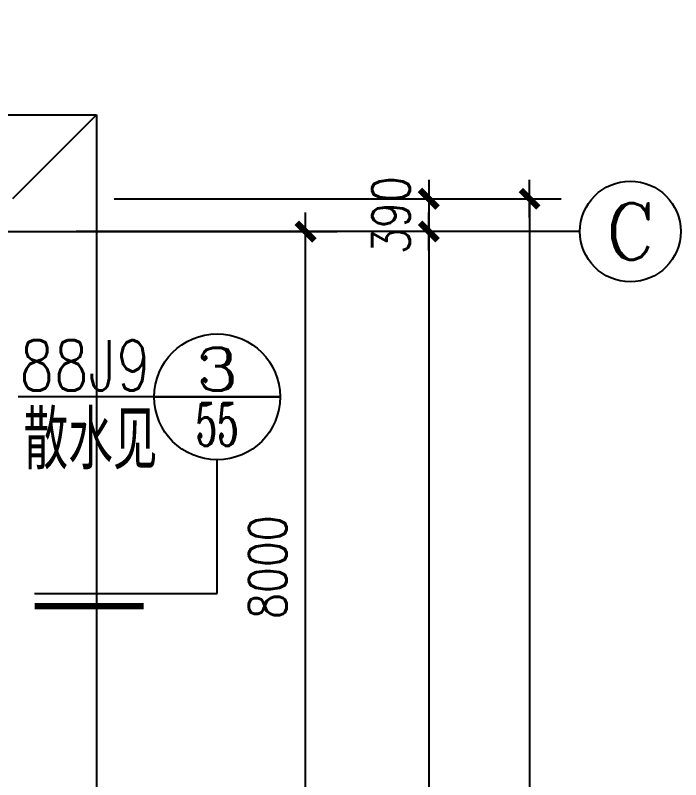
# Model space of a CAD drawing. Header units: millimetres. Extents: x 2509 to 128734, y 2492 to 91667.
# Drawn here: x 100493 to 108420, y 69207 to 78317 of the extents above; entities that cross this region are included whole.
import ezdxf
from ezdxf.enums import TextEntityAlignment as Align

# ---------------------------------------------------------------- set-up
doc = ezdxf.new("R2010")
doc.units = ezdxf.units.MM
doc.linetypes.add('CENTER', pattern=[50.8, 31.75, -6.35, 6.35, -6.35])
doc.linetypes.add('DOTE', pattern=[2.42, 2, -0.2, 0.02, -0.2])
for name, color, linetype in [('AXIS', 3, 'Continuous'), ('AXIS_TEXT', 7, 'Continuous'), ('DOTE', 1, 'DOTE'), ('GROUND', 2, 'Continuous'), ('PUB_DIM', 3, 'Continuous'), ('PUB_TEXT', 7, 'Continuous')]:
    doc.layers.add(name, color=color, linetype=linetype)
doc.styles.add('COMP', font='complex', dxfattribs={"bigfont": 'hztxt'})
doc.styles.add('COMPLEX', font='COMPLEX')
doc.styles.add('DIM_FONT', font='SIMPLEX.shx', dxfattribs={"width": 0.8})
doc.styles.add('FSHZ', font='fsdb_e.shx', dxfattribs={"width": 0.8, "bigfont": 'fsdb.shx'})
doc.dimstyles.new('AXIS150', dxfattribs={"dimscale": 1.5, "dimtxt": 300, "dimasz": 1, "dimexe": 250, "dimexo": 300, "dimgap": 150, "dimtad": 1, "dimdec": 0, "dimzin": 0, "dimdsep": 46, "dimtxsty": 'DIM_FONT', "dimblk": '_DIMX', "dimcen": 2.5, "dimse1": 1, "dimse2": 1, "dimclrt": 7, "dimadec": 0, "dimazin": 0, "dimtfac": 1, "dimtdec": 0, "dimtix": 1, "dimtmove": 2, "dimatfit": 3, "dimldrblk": '_DIMX', "dimfxl": 1, "dimtolj": 1, "dimtzin": 0, "dimarcsym": 0})
doc.dimstyles.new('DIMN150', dxfattribs={"dimscale": 1.5, "dimtxt": 300, "dimasz": 1, "dimexe": 250, "dimexo": 300, "dimgap": 150, "dimtad": 1, "dimdec": 0, "dimzin": 0, "dimdsep": 46, "dimtxsty": 'DIM_FONT', "dimblk": '_DIMX', "dimcen": 2.5, "dimclrt": 7, "dimadec": 0, "dimazin": 0, "dimtfac": 1, "dimtdec": 0, "dimtix": 1, "dimtmove": 2, "dimatfit": 3, "dimldrblk": '_DIMX', "dimfxl": 1, "dimtolj": 1, "dimtzin": 0, "dimarcsym": 0})

# ---------------------------------------------------------------- blocks, each defined once
blk = doc.blocks.new('_DIMX')
blk.add_line((-150, 0), (150, 0))
at = {"const_width": 50}
blk.add_lwpolyline([(-70, -70), (70, 70)], dxfattribs=at)
blk = doc.blocks.new('*D76')
at = {"layer": 'AXIS', "color": 0, "lineweight": -2, "transparency": 16777216}
blk.add_line((114648.7, -256723.9), (114648.7, -280720.9), dxfattribs=at)
at = {"layer": 'DEFPOINTS', "color": 0, "transparency": 16777216}
for p in [(110448.7, -256722.4), (110448.7, -280722.4), (114648.7, -280722.4)]:
    blk.add_point(p, dxfattribs=at)
at = {"layer": 'AXIS', "color": 0, "lineweight": -2, "transparency": 16777216, "xscale": 1.5, "yscale": 1.5, "zscale": 1.5}
for p, rotation in [((114648.7, -256722.4), 90), ((114648.7, -280722.4), 270)]:
    blk.add_blockref('_DIMX', p, dxfattribs=dict(at, rotation=rotation))
at = {"layer": 'AXIS', "color": 7, "transparency": 16777216, "insert": (114198.7, -268722.4), "char_height": 450, "attachment_point": 5, "rotation": 90, "style": 'DIM_FONT'}
blk.add_mtext('\\A1;24000', dxfattribs=at)
blk = doc.blocks.new('*D75')
at = {"layer": 'AXIS', "color": 0, "lineweight": -2, "transparency": 16777216}
for p, q in [((110898.7, -256332.4), (116223.7, -256332.4)), ((115848.7, -256333.9), (115848.7, -305110.9)), ((110898.7, -305112.4), (116223.7, -305112.4))]:
    blk.add_line(p, q, dxfattribs=at)
at = {"layer": 'DEFPOINTS', "color": 0, "transparency": 16777216}
for p in [(110448.7, -256332.4), (110448.7, -305112.4), (115848.7, -305112.4)]:
    blk.add_point(p, dxfattribs=at)
at = {"layer": 'AXIS', "color": 0, "lineweight": -2, "transparency": 16777216, "xscale": 1.5, "yscale": 1.5, "zscale": 1.5}
for p, rotation in [((115848.7, -256332.4), 90), ((115848.7, -305112.4), 270)]:
    blk.add_blockref('_DIMX', p, dxfattribs=dict(at, rotation=rotation))
at = {"layer": 'AXIS', "color": 7, "transparency": 16777216, "insert": (115398.7, -280722.4), "char_height": 450, "attachment_point": 5, "rotation": 90, "style": 'DIM_FONT'}
blk.add_mtext('\\A1;48780', dxfattribs=at)
blk = doc.blocks.new('*D88')
at = {"layer": 'DEFPOINTS', "color": 0, "transparency": 16777216}
for p in [(109888.7, -256722.5), (113180, -256722.5), (109888.7, -264722.5)]:
    blk.add_point(p, dxfattribs=at)
at = {"layer": 'PUB_DIM', "color": 0, "lineweight": -2, "transparency": 16777216}
for p, q in [((110338.7, -256722.5), (113555, -256722.5)), ((113180, -264721), (113180, -256724)), ((110338.7, -264722.5), (113555, -264722.5))]:
    blk.add_line(p, q, dxfattribs=at)
at = {"layer": 'PUB_DIM', "color": 0, "lineweight": -2, "transparency": 16777216, "xscale": 1.5, "yscale": 1.5, "zscale": 1.5}
for p, rotation in [((113180, -256722.5), 90), ((113180, -264722.5), 270)]:
    blk.add_blockref('_DIMX', p, dxfattribs=dict(at, rotation=rotation))
at = {"layer": 'PUB_DIM', "color": 7, "transparency": 16777216, "insert": (112730, -260722.5), "char_height": 450, "attachment_point": 5, "rotation": 90, "style": 'DIM_FONT'}
blk.add_mtext('\\A1;8000', dxfattribs=at)
blk = doc.blocks.new('_AXISO')
blk.add_circle((0, 0), 0.5)
at = {"layer": 'AXIS_TEXT', "style": 'COMPLEX', "width": 1.041667}
blk.add_attdef('A', text='', height=0.56, dxfattribs=at).set_placement((-0.25, -0.28), (0.25, -0.28), align=Align.FIT)
blk = doc.blocks.new('*D133')
at = {"layer": 'AXIS', "color": 0, "lineweight": -2, "transparency": 16777216}
for p, q in [((114648.7, -256330.9), (114648.7, -256329.4)), ((114648.7, -256332.4), (114648.7, -256722.4)), ((114648.7, -256723.9), (114648.7, -256725.4))]:
    blk.add_line(p, q, dxfattribs=at)
at = {"layer": 'DEFPOINTS', "color": 0, "transparency": 16777216}
for p in [(110448.7, -256332.4), (110448.7, -256722.4), (114648.7, -256722.4)]:
    blk.add_point(p, dxfattribs=at)
at = {"layer": 'AXIS', "color": 0, "lineweight": -2, "transparency": 16777216, "xscale": 1.5, "yscale": 1.5, "zscale": 1.5}
for p, rotation in [((114648.7, -256332.4), 270), ((114648.7, -256722.4), 90)]:
    blk.add_blockref('_DIMX', p, dxfattribs=dict(at, rotation=rotation))
at = {"layer": 'AXIS', "color": 7, "transparency": 16777216, "insert": (114198.7, -256527.4), "char_height": 450, "attachment_point": 5, "rotation": 90, "style": 'DIM_FONT'}
blk.add_mtext('\\A1;390', dxfattribs=at)
blk = doc.blocks.new('*D131')
at = {"layer": 'AXIS', "color": 0, "lineweight": -2, "transparency": 16777216}
for p, q in [((109447.2, -252572.4), (109445.7, -252572.4)), ((109688.7, -252572.4), (109448.7, -252572.4)), ((109690.2, -252572.4), (109691.7, -252572.4))]:
    blk.add_line(p, q, dxfattribs=at)
at = {"layer": 'DEFPOINTS', "color": 0, "transparency": 16777216}
for p in [(109448.7, -252572.4), (109448.7, -255872.4), (109688.7, -255872.4)]:
    blk.add_point(p, dxfattribs=at)
at = {"layer": 'AXIS', "color": 0, "lineweight": -2, "transparency": 16777216, "xscale": 1.5, "yscale": 1.5, "zscale": 1.5}
blk.add_blockref('_DIMX', (109448.7, -252572.4), dxfattribs=at)
at = {"layer": 'AXIS', "color": 0, "lineweight": -2, "transparency": 16777216, "xscale": 1.5, "yscale": 1.5, "zscale": 1.5, "rotation": 180}
blk.add_blockref('_DIMX', (109688.7, -252572.4), dxfattribs=at)
at = {"layer": 'AXIS', "color": 7, "transparency": 16777216, "insert": (109568.7, -252122.4), "char_height": 450, "attachment_point": 5, "style": 'DIM_FONT'}
blk.add_mtext('\\A1;240', dxfattribs=at)
blk = doc.blocks.new('_index')
blk.add_line((-0.5, 0), (0.5, 0))
blk.add_circle((0, 0), 0.5)
at = {"style": 'COMP'}
for tag, width, p, p2 in [('1', 2.333333, (-0.17, 0.05), (0.17, 0.05)), ('-', 1.166667, (-0.17, -0.39), (0.17, -0.39))]:
    blk.add_attdef(tag, text='', height=0.34, dxfattribs=dict(at, width=width)).set_placement(p, p2, align=Align.FIT)
blk = doc.blocks.new('12号建筑底图')
at = {"layer": 'AXIS'}
blk.add_line((116448.7, -256722.4), (110448.7, -256722.4), dxfattribs=at)
at = {"layer": 'DOTE'}
blk.add_line((36448.7, -256722.4), (110448.7, -256722.4), dxfattribs=at)
at = {"layer": 'GROUND'}
for p, q in [((92048.7, -255332.4), (110688.7, -255332.4)), ((110688.7, -255332.4), (109688.7, -256332.4)), ((110688.7, -255332.4), (110688.7, -266122.4))]:
    blk.add_line(p, q, dxfattribs=at)
at = {"layer": 'PUB_DIM'}
for p, q in [((112877.3, -258693.1), (109756.4, -258693.1)), ((112127.3, -261037.7), (112127.3, -259443.1)), ((109951.6, -261037.7), (112127.3, -261037.7))]:
    blk.add_line(p, q, dxfattribs=at)
at = {"layer": 'PUB_DIM', "const_width": 75}
blk.add_lwpolyline([(109951.6, -261187.7), (111253, -261187.7)], dxfattribs=at)
at = {"layer": 'AXIS'}
ref = blk.add_blockref('_AXISO', (117048.7, -256722.4), dxfattribs=dict(at, xscale=1200, yscale=1200, zscale=1200))
ref.add_attrib('A', 'C', dxfattribs={"layer": 'AXIS_TEXT', "height": 672, "style": 'COMPLEX', "width": 1.25}).set_placement((116748.7, -257058.4), (117348.7, -257058.4), align=Align.FIT)
at = {"layer": 'PUB_DIM'}
ref = blk.add_blockref('_index', (112127.3, -258693.1), dxfattribs=dict(at, xscale=1500, yscale=1500, zscale=1500))
ref.add_attrib('1', '3', dxfattribs={"layer": '0', "height": 510, "style": 'COMP', "width": 1.5}).set_placement((111872.3, -258618.1), (112382.3, -258618.1), align=Align.FIT)
ref.add_attrib('-', '55', dxfattribs={"layer": '0', "height": 510, "style": 'COMP', "width": 0.617647}).set_placement((111872.3, -259278.1), (112382.3, -259278.1), align=Align.FIT)
at = {"layer": 'AXIS_TEXT', "style": 'COMPLEX', "width": 0.736842}
blk.add_attdef('N', text='', height=900, dxfattribs=at).set_placement((122812.3, -249273.3), (123412.3, -249273.3), align=Align.FIT)
at = {"layer": 'PUB_TEXT', "width": 0.8}
for s, height, style, p in [('88J9', 600, 'DIM_FONT', (111335.4, -258618.1)), ('散水见', 700, 'FSHZ', (111417.2, -259557.1))]:
    blk.add_text(s, height=height, dxfattribs=dict(at, style=style)).set_placement(p, align=Align.RIGHT)
at = {"layer": 'AXIS'}
for p1, p2, distance, dimstyle, picture, middle in [((109688.7, -255872.4), (109448.7, -255872.4), -3300, 'AXIS150', '*D131', (109568.7, -252122.4)), ((110448.7, -256332.4), (110448.7, -305112.4), 5400, 'DIMN150', '*D75', (115398.7, -280722.4))]:
    dim = blk.add_aligned_dim(p1=p1, p2=p2, distance=distance, dimstyle=dimstyle, dxfattribs=at)
    dim.commit()
    dim.dimension.update_dxf_attribs({"geometry": picture, "text_midpoint": middle})
for base, p1, p2, picture, middle in [((114648.7, -256722.4), (110448.7, -256332.4), (110448.7, -256722.4), '*D133', (114198.7, -256527.4)), ((114648.7, -280722.4), (110448.7, -256722.4), (110448.7, -280722.4), '*D76', (114198.7, -268722.4))]:
    dim = blk.add_linear_dim(base=base, p1=p1, p2=p2, angle=90, dimstyle='AXIS150', dxfattribs=at)
    dim.commit()
    dim.dimension.update_dxf_attribs({"geometry": picture, "text_midpoint": middle})
at = {"layer": 'PUB_DIM'}
dim = blk.add_aligned_dim(p1=(109888.7, -264722.5), p2=(109888.7, -256722.5), distance=-3291.3, dimstyle='DIMN150', dxfattribs=at)
dim.commit()
dim.dimension.update_dxf_attribs({"geometry": '*D88', "text_midpoint": (112730, -260722.5)})

msp = doc.modelspace()

# ---------------------------------------------------------------- block references
at = {"linetype": 'CENTER'}
msp.add_blockref('12号建筑底图', (-9229.066, 332462.656), dxfattribs=at)

doc.saveas('drawing.dxf')
